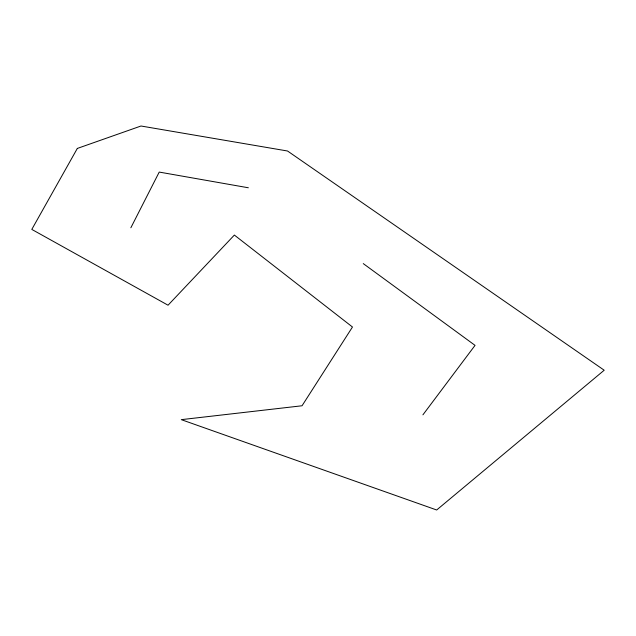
<?xml version="1.0" encoding="UTF-8"?>
<svg xmlns="http://www.w3.org/2000/svg" width="636" height="636" viewBox="0 0 636 636"><rect width="100%" height="100%" fill="white"/><g stroke="black" fill="none" stroke-linecap="round" stroke-linejoin="round"><path stroke-width="0.95" d="M130.857 227.768L159.223 172.078L248.35 187.771M422.916 414.839L475.044 345.364L363.267 263.598M77.33 148.434L31.8 229.405L168.047 305.208L234.366 235.066L352.479 327.007L302.044 405.768L181.3 419.649L436.67 509.993L604.2 370.224L287.536 151.002L141.001 126.008L77.33 148.434"/></g></svg>
